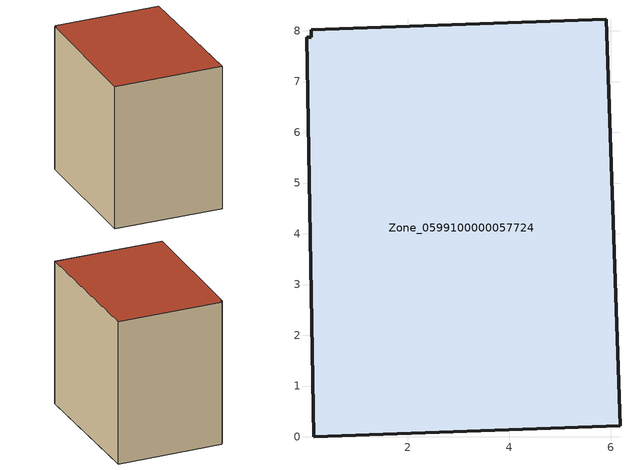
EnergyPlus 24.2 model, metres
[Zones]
Zone_0599100000057724
 floor ground (C_G): 0.1,8.02 5.91,8.23 6.18,0.22 0.14,0 0,7.87 0.1,7.88 z0
 wall outside (C_F): 6.18,0.22 5.91,8.23 0.1,8.02 0.1,7.88 0,7.87 0.14,0 6.18,0.22 z0:8.06
 roof outside (C_R): 5.91,8.23 0.1,8.02 0.1,7.88 0,7.87 0.14,0 6.18,0.22 z8.06
[BUILDING]
Pand.0599100000057724: North Axis=0; Terrain=City; Loads Convergence Tolerance Value=0.04; Temperature Convergence Tolerance Value=0.4; Solar Distribution=FullExterior; Maximum Number of Warmup Days=25; Minimum Number of Warmup Days=1
[Site:Location]
Rotterdam.The.Hague.AP_ZH_NLD Design_Conditions: Latitude=51.96; Longitude=4.45; Time Zone=1; Elevation=-4.5
[SITE:GROUNDTEMPERATURE:BUILDINGSURFACE]
18, 18, 18, 18, 18, 18, 18, 18, 18, 18, 18, 18
[MATERIAL] Thermal Absorptance=0.9; Solar Absorptance=0.7; Visible Absorptance=0.7
Name | Roughness | Thickness | Conductivity | Density | Specific Heat
G.TI.1946 | MediumSmooth | 0.15 | 1 | 540 | 1210
F.TI.1946 | Rough | 0.3 | 0.857143 | 1920 | 840
R.TI.1946 | MediumRough | 0.2 | 0.1 | 1500 | 1000
[CONSTRUCTION]
C_G: G.TI.1946
C_F: F.TI.1946
C_R: R.TI.1946
[ZONE]
Zone_0599100000057724: Type=1; Multiplier=1; Ceiling Height=Autocalculate; Volume=Autocalculate; Floor Area=autocalculate; Part of Total Floor Area=Yes
[ZONEINFILTRATION:DESIGNFLOWRATE]
Infil_Zone_0599100000057724: Zone or ZoneList or Space or SpaceList=Zone_0599100000057724; Schedule=AlwaysOn; Design Flow Rate Calculation Method=Flow/Area; Flow Rate per Floor Area=0.003; Constant Term Coefficient=1; Temperature Term Coefficient=0; Velocity Term Coefficient=0; Velocity Squared Term Coefficient=0
[HVACTEMPLATE:ZONE:IDEALLOADSAIRSYSTEM]
Zone_0599100000057724: Maximum Heating Supply Air Temperature=50; Minimum Cooling Supply Air Temperature=13; Maximum Heating Supply Air Humidity Ratio=0.0156; Minimum Cooling Supply Air Humidity Ratio=0.0077; Heating Limit=NoLimit; Cooling Limit=NoLimit; Dehumidification Control Type=ConstantSensibleHeatRatio; Cooling Sensible Heat Ratio=0.7; Dehumidification Setpoint=60; Humidification Control Type=None; Humidification Setpoint=30; Outdoor Air Method=None; Outdoor Air Flow Rate per Person=0.00944; Outdoor Air Flow Rate per Zone Floor Area=0; Outdoor Air Flow Rate per Zone=0; Demand Controlled Ventilation Type=None; Outdoor Air Economizer Type=NoEconomizer; Heat Recovery Type=None; Sensible Heat Recovery Effectiveness=0.7; Latent Heat Recovery Effectiveness=0.65
[ZONECONTROL:THERMOSTAT]
ThermostatControl_Zone_0599100000057724: Zone or ZoneList=Zone_0599100000057724; Control Type Schedule=DualSetpointControlType; Control 1=Thermostat_Zone_0599100000057724; Temperature Difference Between Cutout And Setpoint=0
[THERMOSTATSETPOINT:DUALSETPOINT]
Thermostat_Zone_0599100000057724: Heating Setpoint Temperature Schedule=HeatingSetpoint_Zone_0599100000057724; Cooling Setpoint Temperature Schedule=CoolingSetpoint_Zone_0599100000057724
[SCHEDULE:COMPACT]
HeatingSetpoint_Zone_0599100000057724: Through: 12/31, For: AllDays, Until: 24:00, 21
CoolingSetpoint_Zone_0599100000057724: Through: 12/31, For: AllDays, Until: 24:00, 24
DualSetpointControlType: Through: 12/31, For: AllDays, Until: 24:00, 4
AlwaysOn: Through: 12/31, For: AllDays, Until: 24:00, 1
